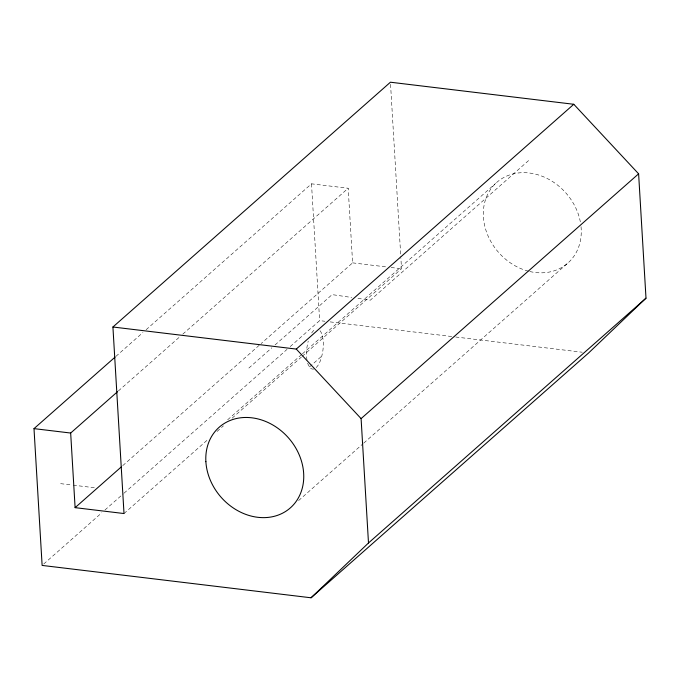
<?xml version="1.0" encoding="UTF-8"?>
<svg xmlns="http://www.w3.org/2000/svg" width="680" height="680" viewBox="0 0 680 680"><rect width="100%" height="100%" fill="white"/><g stroke="black" fill="none" stroke-linecap="round" stroke-linejoin="round"><path stroke-width="0.51" stroke-dasharray="3.4 2.55" d="M115.897 356.379L142.936 332.537M146.115 329.732L311.508 183.829L348.185 188.249L352.614 262.863L261.154 343.545M118.38 390.957L179.613 336.949M182.793 334.144L348.185 188.249M122.757 465.621L260.355 344.25M248.863 368.058L271.856 347.777M275.034 344.981L332.12 294.618L351.738 297.475M43.715 564.017L101.762 512.813M104.941 510.008L123.233 493.875M124.032 493.179L287.036 349.384M290.216 346.579L319.634 320.628L324.912 321.257M227.655 419.798L301.606 354.56M302.396 353.863L495.618 183.413M124.006 513.544L208.293 439.195M217.039 431.477L223.397 425.867M232.144 418.149L301.325 357.127M302.115 356.422L401.514 268.745L400.885 258.145M528.59 160.573L370.328 300.186L356.898 298.231M309.502 366.92L321.793 356.082M298.596 500.573L363.01 443.751M363.8 443.054L568.956 262.089M352.614 262.863L386.945 266.993M391.111 267.495L401.514 268.745M330.183 321.895L454.631 336.872M455.685 337L582.241 352.231M60.63 483.659L72.156 485.044M73.21 485.171L96.263 487.951M390.558 84.328L400.817 257.091M311.508 183.829L319.634 320.628M320.017 330.684A20.171 8.1 -83.1 0 1 322.677 352.036L321.58 357.059A20.171 8.1 -83.1 0 1 316.022 367.719M313.828 368.985A20.171 8.1 -83.1 0 1 309.808 367.447L308.252 364.752A20.171 8.1 -83.1 0 1 307.385 362.015M306.995 360.128A20.171 8.1 -83.1 0 1 308.236 341.071M311.686 332.945A20.171 8.1 -83.1 0 1 315.996 329.146M581.026 226.644A53.779 44.905 48.6 0 1 529.329 271.422M528.343 271.175A53.779 44.905 48.6 0 1 483.302 214.2A53.779 44.905 48.6 0 1 527.697 172.839A53.779 44.905 48.6 0 1 580.473 222.598"/><path stroke-width="1.02" d="M115.107 357.085L34 428.629L42.126 565.42L311.058 597.788L368.492 542.971L646 298.172L638.613 173.816L573.792 104.278L390.43 82.212L112.922 327.003L124.006 513.544L75.106 507.654L70.669 433.041L117.589 391.654M646 298.172L588.574 352.997L311.058 597.788M75.106 507.654L121.168 467.024M112.922 327.003L296.284 349.078L573.792 104.278M368.492 542.971L361.097 418.608L638.613 173.816M34 428.629L70.669 433.041M296.284 349.078L361.097 418.608M205.879 461.66A53.779 44.905 48.6 0 0 281.784 513.57A53.779 44.905 48.6 0 0 276.666 427.414A53.779 44.905 48.6 0 0 205.879 461.66"/></g></svg>
